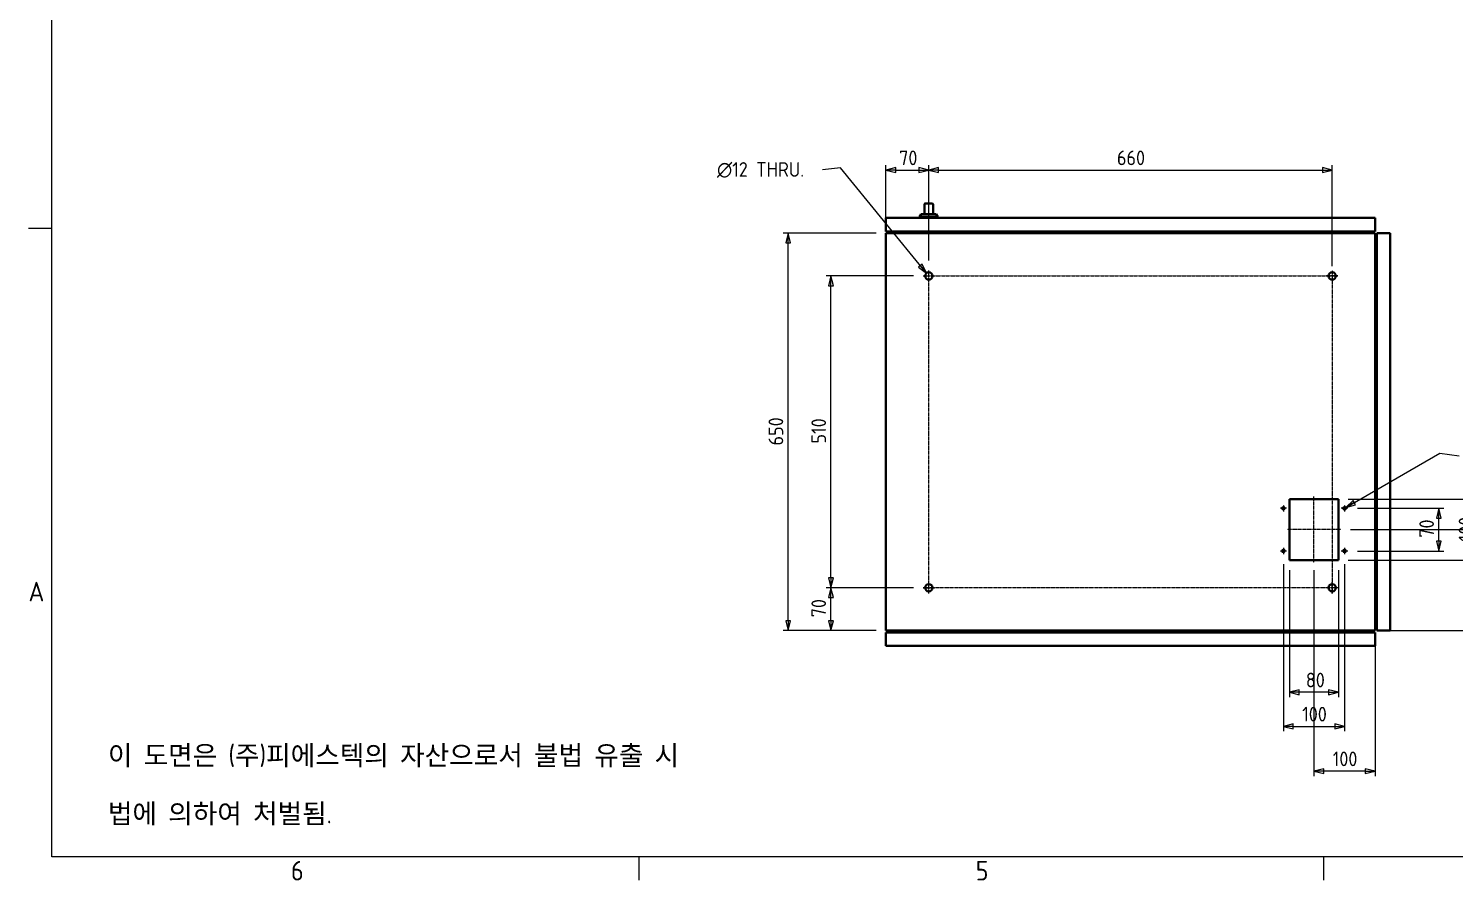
# Model space of a CAD drawing. Header units: millimetres. Extents: x 0 to 6720, y 0 to 4752.
# Drawn here: x 122 to 2454, y 121 to 1515 of the extents above; entities that cross this region are included whole.
import ezdxf

# ---------------------------------------------------------------- set-up
doc = ezdxf.new("R2010")
doc.units = ezdxf.units.MM
doc.linetypes.add('DPAB0445$0$CHAIN', pattern=[0.7087, 0.4724, -0.0591, 0.1181, -0.0591])
for name, color, linetype, lineweight in [('DPAB0445$0$가시적인 것(ISO)', 3, 'Continuous', 40), ('DPAB0445$0$가시적인 좁은 것(ISO)', 3, 'Continuous', 35), ('DPAB0445$0$경계(ISO)', 7, 'Continuous', 25), ('DPAB0445$0$기호(ISO)', 5, 'Continuous', 25), ('DPAB0445$0$중심 표식(ISO)', 1, 'Continuous', 25), ('DPAB0445$0$중심선(ISO)', 1, 'Continuous', 25), ('DPAB0445$0$치수(ISO)', 2, 'Continuous', 25)]:
    doc.layers.add(name, color=color, linetype=linetype, lineweight=lineweight)
doc.styles.add('DPAB0445$0$문자 텍스트_PSTEK_POSCO', font='isocp.shx')
doc.styles.add('DPAB0445$0$치수 텍스트_PSTEK_POSCO', font='isocp.shx')
doc.dimstyles.new('DPAB0445$0$치수_PSTEK_POSCO', dxfattribs={"dimscale": 16, "dimtxt": 1.5, "dimasz": 1, "dimexe": 0.5, "dimexo": 1, "dimgap": 0.5, "dimtad": 1, "dimrnd": 1e-08, "dimdsep": 46, "dimtxsty": 'DPAB0445$0$치수 텍스트_PSTEK_POSCO', "dimblk": 'DPAB0445$0$Filled-2', "dimcen": 0.09, "dimdle": 10, "dimclrd": 7, "dimclre": 7, "dimclrt": 2, "dimadec": 1, "dimazin": 2, "dimtfac": 1, "dimtmove": 0, "dimatfit": 3, "dimldrblk": 'DPAB0445$0$Filled-2', "dimfxl": 0, "dimtolj": 1, "dimlwd": -1, "dimlwe": -1, "dimarcsym": 0})
doc.dimstyles.new('DPAB0445$0$치수_PSTEK_POSCO$7', dxfattribs={"dimscale": 16, "dimtxt": 1.5, "dimasz": 1, "dimexe": 0.5, "dimexo": 1, "dimgap": 0.5, "dimtad": 1, "dimrnd": 1e-08, "dimdsep": 46, "dimtxsty": 'DPAB0445$0$치수 텍스트_PSTEK_POSCO', "dimblk": 'DPAB0445$0$Filled-2', "dimcen": 0.09, "dimdle": 10, "dimclrd": 7, "dimclre": 7, "dimclrt": 2, "dimadec": 1, "dimazin": 2, "dimtfac": 1, "dimtmove": 0, "dimatfit": 3, "dimldrblk": 'DPAB0445$0$Filled-2', "dimfxl": 0, "dimtolj": 1, "dimlwd": -1, "dimlwe": -1, "dimarcsym": 0})

# ---------------------------------------------------------------- blocks, each defined once
blk = doc.blocks.new('DPAB0445$0$경계 Default Border')
at = {"layer": 'DPAB0445$0$경계(ISO)'}
for p, q in [((10, 74.25), (7.6, 74.25)), ((70, 10), (70, 7.6)), ((140, 10), (140, 7.6))]:
    blk.add_line(p, q, dxfattribs=at)
at = {"layer": 'DPAB0445$0$경계(ISO)', "flags": 128}
blk.add_lwpolyline([(10, 10), (10, 287), (410, 287), (410, 10), (10, 10)], dxfattribs=at)
at = {"layer": 'DPAB0445$0$경계(ISO)', "color": 2, "char_height": 2, "attachment_point": 7, "style": 'DPAB0445$0$문자 텍스트_PSTEK_POSCO'}
for s, insert in [('A', (7.6, 36.12)), ('6', (34.43, 7.58)), ('5', (104.43, 7.58))]:
    blk.add_mtext(s, dxfattribs=dict(at, insert=insert))
blk = doc.blocks.new('DPAB0445$0$Filled-2')
at = {"color": 0}
for p, q in [((0, 0), (-1, 0.25)), ((-1, 0.25), (-1, -0.25)), ((-1, 0), (0, 0)), ((-1, -0.25), (0, 0))]:
    blk.add_line(p, q, dxfattribs=at)
at = {"color": 0, "flags": 128}
blk.add_lwpolyline([(-1, -0.25), (0, 0), (-1, 0.25), (-1, -0.25)], dxfattribs=at)
at = {"color": 0}
blk.add_solid([(-1, -0.25), (0, 0), (-1, 0.25), (-1, -0.25)], dxfattribs=at)
blk = doc.blocks.new('*D204')
at = {"layer": 'DPAB0445$0$치수(ISO)', "color": 7}
for p, q in [((1524.1, 1196.2), (1524.1, 1291.4)), ((1540.1, 1283.4), (1578.1, 1283.4)), ((1594.1, 1135.4), (1594.1, 1291.4))]:
    blk.add_line(p, q, dxfattribs=at)
at = {"layer": 'DPAB0445$0$치수(ISO)', "color": 7, "xscale": 16, "yscale": 16, "zscale": 16, "rotation": 180}
blk.add_blockref('DPAB0445$0$Filled-2', (1524.1, 1283.4), dxfattribs=at)
at = {"layer": 'DPAB0445$0$치수(ISO)', "color": 7, "xscale": 16, "yscale": 16, "zscale": 16}
blk.add_blockref('DPAB0445$0$Filled-2', (1594.1, 1283.4), dxfattribs=at)
at = {"layer": 'DPAB0445$0$치수(ISO)', "color": 2, "insert": (1545.7, 1303.4), "char_height": 24, "attachment_point": 4, "style": 'DPAB0445$0$치수 텍스트_PSTEK_POSCO'}
blk.add_mtext('\\A1;70', dxfattribs=at)
blk = doc.blocks.new('*D205')
at = {"layer": 'DPAB0445$0$치수(ISO)', "color": 7}
for p, q in [((1594.1, 1135.4), (1594.1, 1291.4)), ((1610.1, 1283.4), (2238.1, 1283.4)), ((2254.1, 1126.2), (2254.1, 1291.4))]:
    blk.add_line(p, q, dxfattribs=at)
at = {"layer": 'DPAB0445$0$치수(ISO)', "color": 7, "xscale": 16, "yscale": 16, "zscale": 16, "rotation": 180}
blk.add_blockref('DPAB0445$0$Filled-2', (1594.1, 1283.4), dxfattribs=at)
at = {"layer": 'DPAB0445$0$치수(ISO)', "color": 7, "xscale": 16, "yscale": 16, "zscale": 16}
blk.add_blockref('DPAB0445$0$Filled-2', (2254.1, 1283.4), dxfattribs=at)
at = {"layer": 'DPAB0445$0$치수(ISO)', "color": 2, "insert": (1901.9, 1303.4), "char_height": 24, "attachment_point": 4, "style": 'DPAB0445$0$치수 텍스트_PSTEK_POSCO'}
blk.add_mtext('\\A1;660', dxfattribs=at)
blk = doc.blocks.new('*D206')
at = {"layer": 'DPAB0445$0$치수(ISO)', "color": 7}
for p, q in [((1568.9, 600.2), (1426.1, 600.2)), ((1434.1, 546.2), (1434.1, 584.2)), ((1508.1, 530.2), (1426.1, 530.2))]:
    blk.add_line(p, q, dxfattribs=at)
at = {"layer": 'DPAB0445$0$치수(ISO)', "color": 7, "xscale": 16, "yscale": 16, "zscale": 16}
for p, rotation in [((1434.1, 600.2), 90), ((1434.1, 530.2), 270)]:
    blk.add_blockref('DPAB0445$0$Filled-2', p, dxfattribs=dict(at, rotation=rotation))
at = {"layer": 'DPAB0445$0$치수(ISO)', "color": 2, "insert": (1414.1, 551.8), "char_height": 24, "attachment_point": 4, "rotation": 90, "style": 'DPAB0445$0$치수 텍스트_PSTEK_POSCO'}
blk.add_mtext('\\A1;70', dxfattribs=at)
blk = doc.blocks.new('*D207')
at = {"layer": 'DPAB0445$0$치수(ISO)', "color": 7}
for p, q in [((1568.9, 1110.2), (1426.1, 1110.2)), ((1434.1, 616.2), (1434.1, 1094.2)), ((1568.9, 600.2), (1426.1, 600.2))]:
    blk.add_line(p, q, dxfattribs=at)
at = {"layer": 'DPAB0445$0$치수(ISO)', "color": 7, "xscale": 16, "yscale": 16, "zscale": 16}
for p, rotation in [((1434.1, 1110.2), 90), ((1434.1, 600.2), 270)]:
    blk.add_blockref('DPAB0445$0$Filled-2', p, dxfattribs=dict(at, rotation=rotation))
at = {"layer": 'DPAB0445$0$치수(ISO)', "color": 2, "insert": (1414.1, 836.1), "char_height": 24, "attachment_point": 4, "rotation": 90, "style": 'DPAB0445$0$치수 텍스트_PSTEK_POSCO'}
blk.add_mtext('\\A1;510', dxfattribs=at)
blk = doc.blocks.new('*D208')
at = {"layer": 'DPAB0445$0$치수(ISO)', "color": 7}
for p, q in [((1508.1, 1180.2), (1356.1, 1180.2)), ((1364.1, 546.2), (1364.1, 1164.2)), ((1508.1, 530.2), (1356.1, 530.2))]:
    blk.add_line(p, q, dxfattribs=at)
at = {"layer": 'DPAB0445$0$치수(ISO)', "color": 7, "xscale": 16, "yscale": 16, "zscale": 16}
for p, rotation in [((1364.1, 1180.2), 90), ((1364.1, 530.2), 270)]:
    blk.add_blockref('DPAB0445$0$Filled-2', p, dxfattribs=dict(at, rotation=rotation))
at = {"layer": 'DPAB0445$0$치수(ISO)', "color": 2, "insert": (1344.1, 832.9), "char_height": 24, "attachment_point": 4, "rotation": 90, "style": 'DPAB0445$0$치수 텍스트_PSTEK_POSCO'}
blk.add_mtext('\\A1;650', dxfattribs=at)
blk = doc.blocks.new('*D209')
at = {"layer": 'DPAB0445$0$치수(ISO)', "color": 7}
for p, q in [((2184.1, 629.2), (2184.1, 421.2)), ((2264.1, 629.2), (2264.1, 421.2)), ((2248.1, 429.2), (2200.1, 429.2))]:
    blk.add_line(p, q, dxfattribs=at)
at = {"layer": 'DPAB0445$0$치수(ISO)', "color": 7, "xscale": 16, "yscale": 16, "zscale": 16, "rotation": 180}
blk.add_blockref('DPAB0445$0$Filled-2', (2184.1, 429.2), dxfattribs=at)
at = {"layer": 'DPAB0445$0$치수(ISO)', "color": 7, "xscale": 16, "yscale": 16, "zscale": 16}
blk.add_blockref('DPAB0445$0$Filled-2', (2264.1, 429.2), dxfattribs=at)
at = {"layer": 'DPAB0445$0$치수(ISO)', "color": 2, "insert": (2210.9, 449.2), "char_height": 24, "attachment_point": 4, "style": 'DPAB0445$0$치수 텍스트_PSTEK_POSCO'}
blk.add_mtext('\\A1;80', dxfattribs=at)
blk = doc.blocks.new('*D210')
at = {"layer": 'DPAB0445$0$치수(ISO)', "color": 7}
for p, q in [((2174.1, 638.9), (2174.1, 365.4)), ((2274.1, 638.9), (2274.1, 365.4)), ((2190.1, 373.4), (2258.1, 373.4))]:
    blk.add_line(p, q, dxfattribs=at)
at = {"layer": 'DPAB0445$0$치수(ISO)', "color": 7, "xscale": 16, "yscale": 16, "zscale": 16, "rotation": 180}
blk.add_blockref('DPAB0445$0$Filled-2', (2174.1, 373.4), dxfattribs=at)
at = {"layer": 'DPAB0445$0$치수(ISO)', "color": 7, "xscale": 16, "yscale": 16, "zscale": 16}
blk.add_blockref('DPAB0445$0$Filled-2', (2274.1, 373.4), dxfattribs=at)
at = {"layer": 'DPAB0445$0$치수(ISO)', "color": 2, "insert": (2204.9, 393.4), "char_height": 24, "attachment_point": 4, "style": 'DPAB0445$0$치수 텍스트_PSTEK_POSCO'}
blk.add_mtext('\\A1;100', dxfattribs=at)
blk = doc.blocks.new('*D211')
at = {"layer": 'DPAB0445$0$치수(ISO)', "color": 7}
for p, q in [((2224.1, 629.2), (2224.1, 292.2)), ((2324.1, 514.2), (2324.1, 292.2)), ((2308.1, 300.2), (2240.1, 300.2))]:
    blk.add_line(p, q, dxfattribs=at)
at = {"layer": 'DPAB0445$0$치수(ISO)', "color": 7, "xscale": 16, "yscale": 16, "zscale": 16, "rotation": 180}
blk.add_blockref('DPAB0445$0$Filled-2', (2224.1, 300.2), dxfattribs=at)
at = {"layer": 'DPAB0445$0$치수(ISO)', "color": 7, "xscale": 16, "yscale": 16, "zscale": 16}
blk.add_blockref('DPAB0445$0$Filled-2', (2324.1, 300.2), dxfattribs=at)
at = {"layer": 'DPAB0445$0$치수(ISO)', "color": 2, "insert": (2254.9, 320.2), "char_height": 24, "attachment_point": 4, "style": 'DPAB0445$0$치수 텍스트_PSTEK_POSCO'}
blk.add_mtext('\\A1;100', dxfattribs=at)
blk = doc.blocks.new('*D212')
at = {"layer": 'DPAB0445$0$치수(ISO)', "color": 7}
for p, q in [((2295.4, 730.2), (2436.5, 730.2)), ((2428.5, 676.2), (2428.5, 714.2)), ((2295.4, 660.2), (2436.5, 660.2))]:
    blk.add_line(p, q, dxfattribs=at)
at = {"layer": 'DPAB0445$0$치수(ISO)', "color": 7, "xscale": 16, "yscale": 16, "zscale": 16}
for p, rotation in [((2428.5, 730.2), 90), ((2428.5, 660.2), 270)]:
    blk.add_blockref('DPAB0445$0$Filled-2', p, dxfattribs=dict(at, rotation=rotation))
at = {"layer": 'DPAB0445$0$치수(ISO)', "color": 2, "insert": (2408.5, 682), "char_height": 24, "attachment_point": 4, "rotation": 90, "style": 'DPAB0445$0$치수 텍스트_PSTEK_POSCO'}
blk.add_mtext('\\A1;70', dxfattribs=at)
blk = doc.blocks.new('*D213')
at = {"layer": 'DPAB0445$0$치수(ISO)', "color": 7}
for p, q in [((2280.1, 745.2), (2500.9, 745.2)), ((2492.9, 729.2), (2492.9, 661.2)), ((2280.1, 645.2), (2500.9, 645.2))]:
    blk.add_line(p, q, dxfattribs=at)
at = {"layer": 'DPAB0445$0$치수(ISO)', "color": 7, "xscale": 16, "yscale": 16, "zscale": 16}
for p, rotation in [((2492.9, 745.2), 90), ((2492.9, 645.2), 270)]:
    blk.add_blockref('DPAB0445$0$Filled-2', p, dxfattribs=dict(at, rotation=rotation))
at = {"layer": 'DPAB0445$0$치수(ISO)', "color": 2, "insert": (2472.9, 676), "char_height": 24, "attachment_point": 4, "rotation": 90, "style": 'DPAB0445$0$치수 텍스트_PSTEK_POSCO'}
blk.add_mtext('\\A1;100', dxfattribs=at)
blk = doc.blocks.new('*D214')
at = {"layer": 'DPAB0445$0$치수(ISO)', "color": 7}
for p, q in [((2284.1, 695.2), (2561.4, 695.2)), ((2553.4, 546.2), (2553.4, 679.2)), ((2340.1, 530.2), (2561.4, 530.2))]:
    blk.add_line(p, q, dxfattribs=at)
at = {"layer": 'DPAB0445$0$치수(ISO)', "color": 7, "xscale": 16, "yscale": 16, "zscale": 16}
for p, rotation in [((2553.4, 695.2), 90), ((2553.4, 530.2), 270)]:
    blk.add_blockref('DPAB0445$0$Filled-2', p, dxfattribs=dict(at, rotation=rotation))
at = {"layer": 'DPAB0445$0$치수(ISO)', "color": 2, "insert": (2533.4, 593), "char_height": 24, "attachment_point": 4, "rotation": 90, "style": 'DPAB0445$0$치수 텍스트_PSTEK_POSCO'}
blk.add_mtext('\\A1;165', dxfattribs=at)

msp = doc.modelspace()

# ---------------------------------------------------------------- linework, layer by layer
at = {"layer": 'DPAB0445$0$가시적인 것(ISO)'}
for p, q in [((1587.089, 1217.504), (1587.089, 1227.699)), ((1587.089, 1211.099), (1587.089, 1217.504)), ((1588.089, 1228.699), (1600.089, 1228.699)), ((1601.089, 1227.699), (1601.089, 1217.504)), ((1601.089, 1217.504), (1601.089, 1211.099)), ((1524.089, 1205.199), (2324.089, 1205.199)), ((1524.089, 1183.199), (1524.089, 1205.199)), ((1581.839, 1211.099), (1579.089, 1206.699)), ((1609.089, 1206.699), (1579.089, 1206.699)), ((1579.089, 1205.199), (1579.089, 1206.699)), ((1581.839, 1211.099), (1606.339, 1211.099)), ((1606.339, 1211.099), (1609.089, 1206.699)), ((1609.089, 1205.199), (1609.089, 1206.699)), ((2324.089, 1183.199), (2324.089, 1205.199)), ((2324.089, 1183.199), (1524.089, 1183.199)), ((1524.089, 1180.199), (2324.089, 1180.199)), ((1524.089, 530.199), (1524.089, 1180.199)), ((1571.789, 1180.199), (1571.789, 1183.199)), ((2276.389, 1180.199), (2276.389, 1183.199)), ((2324.089, 1180.199), (2324.089, 530.199)), ((2327.089, 530.199), (2327.089, 1180.199)), ((2327.089, 1180.199), (2349.089, 1180.199)), ((2349.089, 1180.199), (2349.089, 530.199)), ((2324.089, 1154.199), (2327.089, 1154.199)), ((2324.089, 1146.199), (2327.089, 1146.199)), ((2324.089, 1132.499), (2327.089, 1132.499)), ((2184.089, 645.199), (2184.089, 745.199)), ((2184.089, 745.199), (2264.089, 745.199)), ((2264.089, 745.199), (2264.089, 645.199)), ((2264.089, 645.199), (2184.089, 645.199)), ((2324.089, 577.899), (2327.089, 577.899)), ((2324.089, 564.199), (2327.089, 564.199)), ((2324.089, 556.199), (2327.089, 556.199)), ((2324.089, 530.199), (1524.089, 530.199)), ((1524.089, 527.199), (1524.089, 505.199)), ((1524.089, 527.199), (2324.089, 527.199)), ((1571.789, 530.199), (1571.789, 527.199)), ((2276.389, 530.199), (2276.389, 527.199)), ((2324.089, 527.199), (2324.089, 505.199)), ((2327.089, 530.199), (2349.089, 530.199)), ((2324.089, 505.199), (1524.089, 505.199)), ((2165.201, 505.199), (2165.201, 505.099)), ((2166.222, 505.199), (2166.222, 505.099)), ((2166.449, 505.099), (2166.222, 505.099)), ((2166.449, 505.199), (2166.449, 505.099)), ((2174.674, 505.099), (2166.449, 505.099)), ((2174.674, 505.199), (2174.674, 505.099)), ((2192.94, 505.099), (2174.674, 505.099)), ((2192.94, 505.199), (2192.94, 505.099)), ((2237.924, 505.199), (2237.924, 505.099))]:
    msp.add_line(p, q, dxfattribs=at)
for centre, radius in [((1594.089, 1110.199), 6), ((2254.089, 1110.199), 6), ((2174.089, 730.199), 2.067), ((2274.089, 730.199), 2.067), ((2174.089, 660.199), 2.067), ((2274.089, 660.199), 2.067), ((1594.089, 600.199), 6), ((2254.089, 600.199), 6)]:
    msp.add_circle(centre, radius, dxfattribs=at)
for centre, start, end in [((1588.089, 1227.699), 90, 180), ((1600.089, 1227.699), 0, 90)]:
    msp.add_arc(centre, 1, start, end, dxfattribs=at)
for points in [[(2166.222, 505.099), (2165.609, 505.099), (2165.201, 505.099)], [(2197.308, 505.099), (2194.698, 505.099), (2193.643, 505.099), (2192.94, 505.099)], [(2214.212, 505.099), (2207.859, 505.099), (2199.917, 505.099), (2197.308, 505.099)], [(2231.06, 505.099), (2227.883, 505.099), (2219.261, 505.099), (2214.212, 505.099)], [(2237.924, 505.099), (2236.449, 505.099), (2234.237, 505.099), (2231.06, 505.099)]]:
    msp.add_open_spline(points, degree=2, dxfattribs=at)
at = {"layer": 'DPAB0445$0$가시적인 좁은 것(ISO)'}
for p, q in [((2327.089, 1153.455), (2324.089, 1153.455)), ((2324.089, 1146.943), (2327.089, 1146.943)), ((2327.089, 563.455), (2324.089, 563.455)), ((2324.089, 556.943), (2327.089, 556.943))]:
    msp.add_line(p, q, dxfattribs=at)
for centre in [(2174.089, 730.199), (2274.089, 730.199), (2174.089, 660.199), (2274.089, 660.199)]:
    msp.add_arc(centre, 2.5, 280, 190, dxfattribs=at)
at = {"layer": 'DPAB0445$0$중심 표식(ISO)', "linetype": 'DPAB0445$0$CHAIN'}
for p, q in [((1584.889, 1110.199), (1603.289, 1110.199)), ((2263.289, 1110.199), (2244.889, 1110.199)), ((2179.356, 730.199), (2168.822, 730.199)), ((2174.089, 735.466), (2174.089, 724.932)), ((2279.356, 730.199), (2268.822, 730.199)), ((2274.089, 735.466), (2274.089, 724.932)), ((2179.356, 660.199), (2168.822, 660.199)), ((2174.089, 665.466), (2174.089, 654.932)), ((2279.356, 660.199), (2268.822, 660.199)), ((2274.089, 665.466), (2274.089, 654.932)), ((2254.089, 590.999), (2254.089, 609.399)), ((1584.889, 600.199), (1603.289, 600.199))]:
    msp.add_line(p, q, dxfattribs=at)
at = {"layer": 'DPAB0445$0$중심선(ISO)', "linetype": 'DPAB0445$0$CHAIN'}
for p, q in [((1584.889, 1110.199), (2263.289, 1110.199)), ((1594.089, 590.999), (1594.089, 1119.399)), ((2254.089, 1119.399), (2254.089, 590.999)), ((2224.089, 641.199), (2224.089, 749.199)), ((2268.089, 695.199), (2180.089, 695.199)), ((2263.289, 600.199), (1584.889, 600.199))]:
    msp.add_line(p, q, dxfattribs=at)

# ---------------------------------------------------------------- block references
at = {"xscale": 16, "yscale": 16, "zscale": 16}
msp.add_blockref('DPAB0445$0$경계 Default Border', (0, 0), dxfattribs=at)

# ---------------------------------------------------------------- texts
at = {"layer": 'DPAB0445$0$기호(ISO)', "color": 2, "insert": (1247.748, 1283.619), "char_height": 24, "width": 164.52691, "attachment_point": 4, "line_spacing_factor": 0.2625, "style": 'DPAB0445$0$치수 텍스트_PSTEK_POSCO'}
msp.add_mtext('{\\fisocp|b0|i0;\\H24.0000;\\fAIGDT|b0|i0;\\H23.9849;n\\fisocp|b0|i0;\\H24.0000;12 THRU.}', dxfattribs=at)
at = {"layer": 'DPAB0445$0$기호(ISO)', "color": 1, "insert": (251.421, 276.681), "char_height": 32, "width": 1639.3518, "attachment_point": 4, "line_spacing_factor": 1.78626, "style": 'DPAB0445$0$문자 텍스트_PSTEK_POSCO'}
msp.add_mtext('{\\fisocp|b0|i0;\\H32.0000;이 도면은 (주)피에스텍의 자산으로서 불법 유출 시 \\P법에 의하여 처벌됨.}', dxfattribs=at)

# ---------------------------------------------------------------- dimensions: what is measured, and where the dimension line sits
at = {"layer": 'DPAB0445$0$치수(ISO)', "color": 7}
for base, p1, p2, angle, override, picture, middle in [((1594.089, 1283.434), (1524.089, 1180.199), (1594.089, 1119.399), 180, {"dimdec": 2, "dimblk2": 'DPAB0445$0$Filled-2', "dimsah": 1, "dimtp": 0, "dimtm": 0, "dimtdec": 2, "dimtofl": 0, "dimatfit": 1}, '*D204', (1558.929, 1283.434)), ((2254.089, 1283.434), (1594.089, 1119.399), (2254.089, 1110.199), 180, {"dimdec": 2, "dimblk1": 'DPAB0445$0$Filled-2', "dimsah": 1, "dimtp": 0, "dimtm": 0, "dimtdec": 2, "dimtofl": 0, "dimatfit": 1}, '*D205', (1924.249, 1283.434)), ((1364.089, 1180.199), (1524.089, 530.199), (1524.089, 1180.199), 90, {"dimdec": 2, "dimtp": 0, "dimtm": 0, "dimtdec": 2, "dimtofl": 0, "dimatfit": 1}, '*D208', (1364.089, 855.199)), ((1434.089, 1110.199), (1584.889, 600.199), (1584.889, 1110.199), 90, {"dimdec": 2, "dimblk1": 'DPAB0445$0$Filled-2', "dimsah": 1, "dimtp": 0, "dimtm": 0, "dimtdec": 2, "dimtofl": 0, "dimatfit": 1}, '*D207', (1434.089, 855.359)), ((2492.864, 645.199), (2264.089, 745.199), (2264.089, 645.199), 90, {"dimdec": 2, "dimtp": 0, "dimtm": 0, "dimtdec": 2, "dimtofl": 0, "dimatfit": 1}, '*D213', (2492.864, 695.199)), ((2428.542, 730.199), (2279.356, 660.199), (2279.356, 730.199), 90, {"dimdec": 2, "dimtp": 0, "dimtm": 0, "dimtdec": 2, "dimtofl": 0, "dimatfit": 1}, '*D212', (2428.542, 695.199)), ((2553.377, 695.199), (2324.089, 530.199), (2268.089, 695.199), 90, {"dimdec": 2, "dimtp": 0, "dimtm": 0, "dimtdec": 2, "dimtofl": 0, "dimatfit": 1}, '*D214', (2553.377, 612.699)), ((2274.089, 373.378), (2174.089, 654.932), (2274.089, 654.932), 180, {"dimdec": 2, "dimtp": 0, "dimtm": 0, "dimtdec": 2, "dimtofl": 0, "dimatfit": 1}, '*D210', (2224.089, 373.378)), ((2184.089, 429.166), (2264.089, 645.199), (2184.089, 645.199), 180, {"dimdec": 2, "dimtp": 0, "dimtm": 0, "dimtdec": 2, "dimtofl": 0, "dimatfit": 1}, '*D209', (2224.089, 429.166)), ((2224.089, 300.236), (2324.089, 530.199), (2224.089, 645.199), 180, {"dimdec": 2, "dimtp": 0, "dimtm": 0, "dimtdec": 2, "dimtofl": 0, "dimatfit": 1}, '*D211', (2274.089, 300.236)), ((1434.089, 600.199), (1524.089, 530.199), (1584.889, 600.199), 90, {"dimdec": 2, "dimblk2": 'DPAB0445$0$Filled-2', "dimsah": 1, "dimtp": 0, "dimtm": 0, "dimtdec": 2, "dimtofl": 0, "dimatfit": 1}, '*D206', (1434.089, 565.039))]:
    dim = msp.add_linear_dim(base=base, p1=p1, p2=p2, angle=angle, dimstyle='DPAB0445$0$치수_PSTEK_POSCO', override=override, dxfattribs=at)
    dim.commit()
    dim.dimension.update_dxf_attribs({"geometry": picture, "text_midpoint": middle, "dimtype": 160})

# ---------------------------------------------------------------- leaders
at = {"layer": 'DPAB0445$0$기호(ISO)', "color": 7, "annotation_type": 0, "has_hookline": 1}
for points, hookline_direction, text_width in [([(1590.295, 1114.847), (1449.615, 1287.16), (1420.275, 1283.619)], 1, 158.206), ([(2276.254, 731.449), (2429.956, 820.189), (2461.956, 816.161)], 0, 124.8)]:
    msp.add_leader(points, dimstyle='DPAB0445$0$치수_PSTEK_POSCO$7', override={"dimtad": 0}, dxfattribs=dict(at, hookline_direction=hookline_direction, text_width=text_width))

doc.saveas('drawing.dxf')
